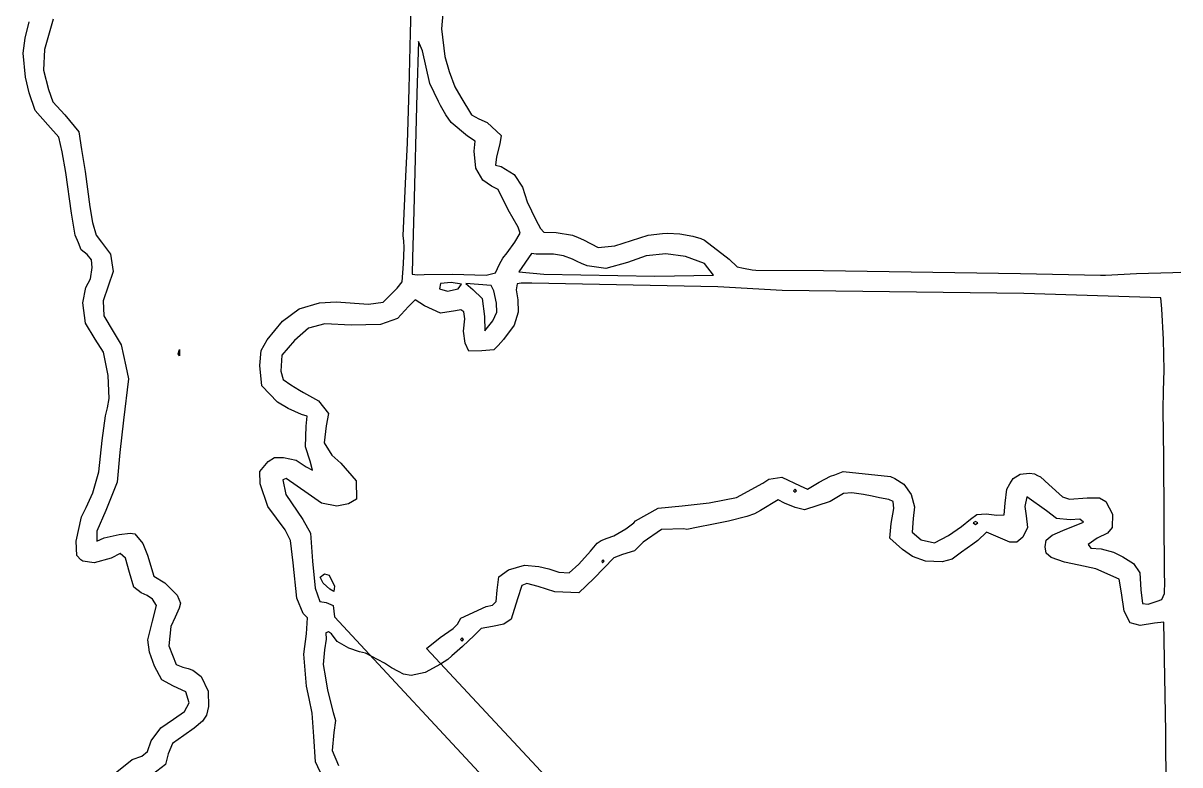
# Model space of a CAD drawing. Extents: x -65 to 166, y -50 to 139.
# Drawn here: x 70.45 to 115.47, y 43.09 to 71.98 of the extents above; entities that cross this region are included whole.
import ezdxf

# ---------------------------------------------------------------- set-up
doc = ezdxf.new("R2010")
doc.units = 0

msp = doc.modelspace()

# ---------------------------------------------------------------- linework, layer by layer
at = {"layer": 'Layer 1'}
for p, q in [((85.530269, 71.6038), (85.618077, 74.62052)), ((86.833293, 72.94786), (86.733383, 71.75312)), ((71.617258, 72.137234), (71.27564, 70.957974)), ((70.521826, 71.400876), (70.682258, 72.028114)), ((85.47267, 69.4234), (85.530269, 71.6038)), ((86.733383, 71.75312), (86.86776, 70.67785)), ((70.447449, 70.809868), (70.521826, 71.400876)), ((85.832813, 71.268566), (85.766654, 69.242486)), ((85.986105, 70.899822), (85.832813, 71.268566)), ((70.536194, 69.87143), (70.447449, 70.809868)), ((71.27564, 70.957974), (71.2377, 70.151525)), ((86.272346, 69.626349), (85.986105, 70.899822)), ((86.86776, 70.67785), (87.024261, 70.095301)), ((70.680649, 69.262244), (70.536194, 69.87143)), ((71.2377, 70.151525), (71.438207, 69.397955)), ((87.024261, 70.095301), (87.250866, 69.497931)), ((71.438207, 69.397955), (71.601485, 68.918975)), ((85.410198, 67.30274), (85.47267, 69.4234)), ((86.612531, 68.927592), (86.272346, 69.626349)), ((87.250866, 69.497931), (87.479133, 69.09421)), ((70.92073, 68.576162), (70.680649, 69.262244)), ((71.601485, 68.918975), (72.069484, 68.408005)), ((85.766654, 69.242486), (85.65444, 64.674286)), ((86.696289, 68.77825), (86.612531, 68.927592)), ((87.479133, 69.09421), (87.900663, 68.407844)), ((71.408367, 68.018254), (70.92073, 68.576162)), ((86.905368, 68.414392), (86.696289, 68.77825)), ((71.831994, 67.539337), (71.408367, 68.018254)), ((72.069484, 68.408005), (72.617714, 67.746478)), ((87.113868, 68.112111), (86.905368, 68.414392)), ((87.737618, 67.579454), (87.113868, 68.112111)), ((87.900663, 68.407844), (88.188668, 68.258501)), ((88.188668, 68.258501), (88.513951, 68.109158)), ((88.513951, 68.109158), (89.049806, 67.600235)), ((71.960825, 66.972964), (71.831994, 67.539337)), ((72.617714, 67.746478), (72.71365, 67.063792)), ((88.042946, 67.387226), (87.737618, 67.579454)), ((89.049806, 67.600235), (88.997511, 67.27747)), ((85.349684, 66.01839), (85.410198, 67.30274)), ((88.007707, 66.994814), (88.042946, 67.387226)), ((88.997511, 67.27747), (88.869035, 66.774377)), ((72.105862, 66.167733), (71.960825, 66.972964)), ((72.71365, 67.063792), (72.864176, 66.197606)), ((88.068405, 66.329786), (88.007707, 66.994814)), ((88.869035, 66.774377), (88.830302, 66.444838)), ((72.864176, 66.197606), (73.049099, 64.829396)), ((88.34308, 65.870297), (88.068405, 66.329786)), ((88.830302, 66.444838), (89.0588, 66.401971)), ((89.0588, 66.401971), (89.564824, 66.086082)), ((72.331267, 64.584703), (72.105862, 66.167733)), ((85.235844, 63.70257), (85.349684, 66.01839)), ((88.677271, 65.637273), (88.34308, 65.870297)), ((89.564824, 66.086082), (89.883769, 65.588777)), ((88.937632, 65.495212), (88.677271, 65.637273)), ((89.324138, 64.710668), (88.937632, 65.495212)), ((89.883769, 65.588777), (90.062943, 65.024525)), ((90.062943, 65.024525), (90.400672, 64.315859)), ((72.473298, 63.72145), (72.331267, 64.584703)), ((73.049099, 64.829396), (73.145136, 64.217665)), ((85.65444, 64.674286), (85.600973, 62.840066)), ((89.719703, 64.029158), (89.324138, 64.710668)), ((73.145136, 64.217665), (73.289835, 63.719089)), ((89.790669, 63.805017), (89.719703, 64.029158)), ((90.400672, 64.315859), (90.589405, 63.980095)), ((90.589405, 63.980095), (90.721486, 63.844574)), ((72.597083, 63.421373), (72.473298, 63.72145)), ((73.289835, 63.719089), (73.495303, 63.449704)), ((85.265471, 63.496436), (85.235844, 63.70257)), ((85.276309, 63.247046), (85.265471, 63.496436)), ((89.589311, 63.445331), (89.790669, 63.805017)), ((90.721486, 63.844574), (91.190205, 63.820997)), ((91.190205, 63.820997), (91.826898, 63.723668)), ((91.826898, 63.723668), (92.054025, 63.628883)), ((92.054025, 63.628883), (92.253745, 63.535705)), ((92.253745, 63.535705), (92.826914, 63.245852)), ((93.475385, 63.30607), (94.781425, 63.717705)), ((94.781425, 63.717705), (95.337772, 63.787598)), ((95.337772, 63.787598), (95.525156, 63.804528)), ((95.525156, 63.804528), (96.014204, 63.770615)), ((96.014204, 63.770615), (96.509137, 63.690747)), ((96.509137, 63.690747), (96.822756, 63.592145)), ((96.822756, 63.592145), (96.969994, 63.532838)), ((96.969994, 63.532838), (97.930232, 62.782213)), ((72.709819, 63.15074), (72.597083, 63.421373)), ((72.941001, 62.968501), (72.709819, 63.15074)), ((73.495303, 63.449704), (73.844121, 62.98912)), ((85.253731, 62.606212), (85.276309, 63.247046)), ((89.292837, 63.028755), (89.589311, 63.445331)), ((92.826914, 63.245852), (93.475385, 63.30607)), ((73.102804, 62.763092), (72.941001, 62.968501)), ((73.135147, 62.463825), (73.102804, 62.763092)), ((73.844121, 62.98912), (73.954085, 62.312778)), ((85.202506, 61.911191), (85.253731, 62.606212)), ((85.600973, 62.840066), (85.590559, 62.200581)), ((88.832973, 62.254474), (88.993202, 62.591815)), ((88.993202, 62.591815), (89.120566, 62.83283)), ((89.120566, 62.83283), (89.292837, 63.028755)), ((90.241131, 63.00464), (89.742287, 62.29374)), ((90.417356, 62.97771), (90.241131, 63.00464)), ((91.085065, 62.982071), (90.417356, 62.97771)), ((91.481816, 62.922334), (91.085065, 62.982071)), ((91.831413, 62.792585), (91.481816, 62.922334)), ((92.012292, 62.702979), (91.831413, 62.792585)), ((92.185523, 62.613374), (92.012292, 62.702979)), ((92.402224, 62.532567), (92.185523, 62.613374)), ((93.969275, 62.662459), (93.131285, 62.426665)), ((94.695546, 62.917084), (93.969275, 62.662459)), ((95.459939, 62.993764), (94.695546, 62.917084)), ((96.229298, 62.89302), (95.459939, 62.993764)), ((96.970465, 62.615375), (96.229298, 62.89302)), ((97.32112, 62.167539), (96.970465, 62.615375)), ((97.930232, 62.782213), (98.244219, 62.494588)), ((73.076026, 62.021095), (73.135147, 62.463825)), ((73.954085, 62.312778), (73.568751, 61.16425)), ((85.590559, 62.200581), (85.79964, 62.182081)), ((85.79964, 62.182081), (86.058373, 62.185905)), ((86.058373, 62.185905), (87.163503, 62.202158)), ((87.163503, 62.202158), (87.16352, 62.20218)), ((87.16352, 62.20218), (88.4653, 62.160143)), ((88.4653, 62.160143), (88.832973, 62.254474)), ((89.742287, 62.29374), (90.713012, 62.207462)), ((90.713012, 62.207462), (95.032232, 62.122199)), ((93.131285, 62.426665), (92.402224, 62.532567)), ((95.032232, 62.122199), (97.321122, 62.167521)), ((97.321122, 62.167521), (97.32112, 62.167539)), ((98.244219, 62.494588), (98.486729, 62.434144)), ((98.486729, 62.434144), (98.822147, 62.374246)), ((98.822147, 62.374246), (98.96514, 62.364628)), ((98.96514, 62.364628), (101.59961, 62.344426)), ((101.59961, 62.344426), (109.26616, 62.22534)), ((109.26616, 62.22534), (112.38795, 62.161732)), ((112.38795, 62.161732), (112.576807, 62.170764)), ((112.576807, 62.170764), (113.785947, 62.227191)), ((113.785947, 62.227191), (115.203277, 62.274324)), ((115.203277, 62.274324), (115.513048, 62.278961)), ((72.77112, 61.090089), (72.889041, 61.687459)), ((72.889041, 61.687459), (73.076026, 62.021095)), ((85.006341, 61.656848), (85.202506, 61.911191)), ((86.690665, 61.839236), (86.657567, 61.627713)), ((87.111473, 61.880753), (86.690665, 61.839236)), ((87.511887, 61.813837), (87.111473, 61.880753)), ((87.38478, 61.634583), (87.511887, 61.813837)), ((88.671207, 61.769049), (87.683935, 61.840954)), ((87.683935, 61.840954), (87.951575, 61.602657)), ((88.773479, 61.559832), (88.671207, 61.769049)), ((89.675737, 61.828079), (89.642085, 61.597844)), ((89.831405, 61.858417), (89.675737, 61.828079)), ((90.249562, 61.85019), (89.831405, 61.858417)), ((97.486172, 61.710316), (90.249562, 61.85019)), ((99.991694, 61.566422), (97.486172, 61.710316)), ((84.46146, 61.119295), (84.799419, 61.449555)), ((84.799419, 61.449555), (85.006341, 61.656848)), ((86.657567, 61.627713), (86.967138, 61.537967)), ((86.967138, 61.537967), (87.38478, 61.634582)), ((87.38478, 61.634582), (87.38478, 61.634583)), ((87.951575, 61.602657), (88.321275, 61.253888)), ((88.321275, 61.253888), (88.406184, 60.552444)), ((88.878878, 61.077635), (88.773479, 61.559832)), ((89.642085, 61.597844), (89.709384, 61.207971)), ((109.395272, 61.448214), (99.991694, 61.566422)), ((114.726472, 61.280454), (109.395272, 61.448214)), ((114.767996, 60.85113), (114.726472, 61.280454)), ((72.869302, 60.297436), (72.77112, 61.090089)), ((73.568751, 61.16425), (73.583229, 60.582173)), ((80.543033, 60.378262), (81.191193, 60.855716)), ((81.191193, 60.855716), (81.987448, 61.08368)), ((81.987448, 61.08368), (82.630973, 61.12547)), ((82.630973, 61.12547), (83.896913, 61.035554)), ((83.896913, 61.035554), (84.46146, 61.119295)), ((85.446657, 60.941003), (85.016541, 60.47274)), ((85.71316, 61.203168), (85.446657, 60.941003)), ((86.071355, 60.97129), (85.71316, 61.203168)), ((86.698449, 60.683085), (86.071355, 60.97129)), ((87.483406, 60.81092), (87.274325, 60.774355)), ((87.600957, 60.740199), (87.483406, 60.81092)), ((88.883132, 60.72544), (88.878878, 61.077635)), ((89.709384, 61.207971), (89.711924, 60.723785)), ((114.828981, 59.65639), (114.767996, 60.85113)), ((73.583229, 60.582173), (73.946113, 59.966344)), ((79.940733, 59.649606), (80.543033, 60.378262)), ((85.016541, 60.47274), (84.352307, 60.24855)), ((87.274325, 60.774355), (86.698449, 60.683085)), ((87.591074, 59.984566), (87.639475, 60.468591)), ((87.639475, 60.468591), (87.600957, 60.740199)), ((88.406184, 60.552444), (88.425037, 59.996352)), ((88.425037, 59.996352), (88.727582, 60.383872)), ((88.72757, 60.383873), (88.883132, 60.72544)), ((88.727582, 60.383872), (88.72757, 60.383873)), ((89.711924, 60.723785), (89.555017, 60.214563)), ((73.252026, 59.671249), (72.869302, 60.297436)), ((73.946113, 59.966344), (74.267832, 59.457147)), ((81.555508, 60.107332), (81.005227, 59.623014)), ((82.185027, 60.269129), (81.555508, 60.107332)), ((83.218257, 60.216244), (82.185027, 60.269129)), ((84.352307, 60.24855), (83.218257, 60.216244)), ((87.659504, 59.513713), (87.591074, 59.984566)), ((89.555017, 60.214563), (89.144392, 59.654302)), ((73.580106, 59.163582), (73.252026, 59.671249)), ((74.267832, 59.457147), (74.444517, 58.618674)), ((79.716416, 59.230263), (79.940733, 59.649606)), ((81.005227, 59.623014), (80.51714, 59.045913)), ((87.794705, 59.204072), (87.659504, 59.513713)), ((89.144392, 59.654302), (88.934278, 59.430444)), ((114.863031, 58.46165), (114.828981, 59.65639)), ((73.758267, 58.252329), (73.580106, 59.163582)), ((76.48133, 59.1038), (76.540151, 59.268077)), ((76.540151, 59.029129), (76.48133, 59.1038)), ((76.48133, 59.1038), (76.48133, 59.1038)), ((76.540151, 59.268077), (76.540151, 59.029129)), ((79.666664, 58.644846), (79.716416, 59.230263)), ((80.51714, 59.045913), (80.480006, 58.431784)), ((88.30424, 59.221149), (87.794705, 59.204072)), ((88.762912, 59.261128), (88.30424, 59.221149)), ((88.934278, 59.430444), (88.762912, 59.261128)), ((74.444517, 58.618674), (74.552278, 58.125778)), ((79.733553, 57.857441), (79.666664, 58.644846)), ((73.792295, 57.356668), (73.758267, 58.252329)), ((74.552278, 58.125778), (74.355868, 56.520208)), ((80.480006, 58.431784), (80.568492, 58.106147)), ((80.568492, 58.106147), (80.864968, 57.896983)), ((114.831849, 57.655201), (114.863031, 58.46165)), ((80.354063, 57.215125), (79.733553, 57.857441)), ((80.864968, 57.896983), (81.201851, 57.682085)), ((81.201851, 57.682085), (81.363911, 57.595467)), ((114.825499, 56.938357), (114.831849, 57.655201)), ((73.732145, 56.998503), (73.792295, 57.356668)), ((80.762156, 56.978907), (80.354063, 57.215125)), ((81.363911, 57.595467), (81.945604, 57.268714)), ((81.945604, 57.268714), (82.334374, 56.779806)), ((73.648178, 56.688528), (73.732145, 56.998503)), ((81.279331, 56.739959), (80.762156, 56.978907)), ((81.508363, 56.669553), (81.279331, 56.739959)), ((82.334374, 56.779806), (82.244768, 56.301486)), ((114.844295, 55.056637), (114.825499, 56.938357)), ((73.525186, 55.732736), (73.648178, 56.688528)), ((74.355868, 56.520208), (74.209609, 55.265728)), ((81.440515, 55.482017), (81.4634, 56.281263)), ((81.4634, 56.281263), (81.508363, 56.669553)), ((82.244768, 56.301486), (82.162947, 55.634264)), ((73.398626, 54.510454), (73.525186, 55.732736)), ((81.622675, 54.920863), (81.440515, 55.482017)), ((82.162947, 55.634264), (82.459372, 55.161186)), ((74.209609, 55.265728), (74.101716, 54.100858)), ((79.982744, 54.906072), (80.226962, 55.069618)), ((80.226962, 55.069618), (80.581484, 55.066687)), ((80.581484, 55.066687), (81.078019, 54.959786)), ((81.078019, 54.959786), (81.460572, 54.70056)), ((82.459372, 55.161186), (82.808898, 54.847567)), ((114.877521, 50.511027), (114.844295, 55.056637)), ((73.162339, 53.682706), (73.398626, 54.510454)), ((79.661645, 54.514059), (79.982744, 54.906072)), ((79.676623, 54.038507), (79.661645, 54.514059)), ((81.460572, 54.70056), (81.715746, 54.57369)), ((81.715746, 54.57369), (81.622675, 54.920863)), ((82.808898, 54.847567), (83.411292, 54.156242)), ((102.036494, 54.386121), (102.371266, 54.516025)), ((102.371266, 54.516025), (104.202896, 54.33069)), ((74.101716, 54.100858), (73.670004, 52.995728)), ((79.971508, 53.160293), (79.676623, 54.038507)), ((80.68098, 54.249283), (80.556994, 54.20082)), ((80.556994, 54.20082), (80.676491, 53.621819)), ((81.548259, 53.654494), (80.68098, 54.249283)), ((83.411292, 54.156242), (83.423625, 53.443747)), ((98.21602, 53.500794), (99.24002, 54.067202)), ((99.24002, 54.067202), (99.478969, 54.226293)), ((99.478969, 54.226293), (99.972913, 54.295616)), ((99.972913, 54.295616), (100.687459, 53.9678)), ((100.973849, 53.832034), (101.42942, 54.100453)), ((101.42942, 54.100453), (101.878571, 54.333546)), ((101.878571, 54.333546), (102.036494, 54.386121)), ((104.202896, 54.33069), (104.382107, 54.249306)), ((104.382107, 54.249306), (104.723225, 54.025358)), ((108.736388, 53.829482), (108.857679, 54.041112)), ((108.857679, 54.041112), (108.978351, 54.251875)), ((108.978351, 54.251875), (109.262103, 54.417017)), ((109.262103, 54.417017), (109.619325, 54.455661)), ((109.619325, 54.455661), (109.813468, 54.434156)), ((109.813468, 54.434156), (109.932944, 54.369668)), ((109.932944, 54.369668), (110.052417, 54.311324)), ((110.052417, 54.311324), (110.366036, 54.012143)), ((72.901306, 53.115203), (73.162339, 53.682706)), ((80.676491, 53.621819), (81.332041, 52.64926)), ((82.0634, 53.290024), (81.548259, 53.654494)), ((100.494692, 53.832038), (100.434957, 53.772303)), ((100.434957, 53.772303), (100.494692, 53.712565)), ((100.55443, 53.772303), (100.494692, 53.832038)), ((100.494692, 53.712565), (100.55443, 53.772303)), ((100.55443, 53.772303), (100.55443, 53.772303)), ((100.687459, 53.9678), (100.973849, 53.832034)), ((102.385761, 53.668603), (101.861402, 53.352364)), ((102.705139, 53.683337), (102.385761, 53.668603)), ((103.164182, 53.626396), (102.705139, 53.683337)), ((103.492736, 53.559162), (103.164182, 53.626396)), ((104.723225, 54.025358), (105.016982, 53.621565)), ((105.016982, 53.621565), (105.136758, 53.143327)), ((108.676269, 53.282632), (108.736388, 53.829482)), ((110.366036, 54.012143), (110.908292, 53.534598)), ((80.652061, 52.249017), (79.971508, 53.160293)), ((82.659309, 53.174931), (82.0634, 53.290024)), ((83.115662, 53.255278), (82.659309, 53.174931)), ((83.423625, 53.443747), (83.115662, 53.255278)), ((95.170722, 53.085259), (96.096644, 53.177353)), ((96.096644, 53.177353), (97.149224, 53.294145)), ((97.149224, 53.294145), (97.749067, 53.409701)), ((97.749067, 53.409701), (98.21602, 53.500794)), ((99.840416, 53.413996), (99.148684, 52.997281)), ((100.078617, 53.292615), (99.840416, 53.413996)), ((100.5014, 53.114073), (100.078617, 53.292615)), ((101.861402, 53.352364), (100.860192, 53.021439)), ((103.780405, 53.499873), (103.492736, 53.559162)), ((104.138827, 53.431036), (103.780405, 53.499873)), ((104.319237, 53.344985), (104.138827, 53.431036)), ((104.340619, 53.08184), (104.319237, 53.344985)), ((105.136758, 53.143327), (105.088822, 52.683719)), ((108.636795, 52.831438), (108.676269, 53.282632)), ((109.517668, 53.533468), (109.43866, 53.157365)), ((109.43866, 53.157365), (109.493934, 52.786757)), ((110.284595, 52.992717), (109.517668, 53.533468)), ((110.908292, 53.534598), (111.177108, 53.43875)), ((111.177108, 53.43875), (111.867494, 53.495694)), ((111.867494, 53.495694), (112.349677, 53.489486)), ((112.349677, 53.489486), (112.585749, 53.350951)), ((112.585749, 53.350951), (112.850134, 52.860922)), ((72.50556, 51.800991), (72.724855, 52.756781)), ((72.724855, 52.756781), (72.901306, 53.115203)), ((73.670004, 52.995728), (73.309757, 52.200886)), ((94.281853, 52.604375), (95.170722, 53.085259)), ((98.620204, 52.765151), (97.900253, 52.582158)), ((98.916791, 52.876363), (98.620204, 52.765151)), ((99.148684, 52.997281), (98.916791, 52.876363)), ((100.860192, 53.021439), (100.5014, 53.114073)), ((104.236078, 52.50092), (104.340619, 53.08184)), ((105.088822, 52.683719), (105.050065, 52.162044)), ((107.328674, 52.665649), (107.575832, 52.844282)), ((107.575832, 52.844282), (107.932485, 52.876246)), ((107.932485, 52.876246), (108.349914, 52.816508)), ((108.349914, 52.816508), (108.636795, 52.831438)), ((109.493934, 52.786757), (109.541914, 52.336929)), ((110.664742, 52.689712), (110.284595, 52.992717)), ((111.198336, 52.634342), (110.664742, 52.689712)), ((112.850134, 52.860922), (112.832326, 52.342741)), ((80.858864, 51.836716), (80.652061, 52.249017)), ((81.332041, 52.64926), (81.628975, 52.124141)), ((93.445536, 52.010512), (93.907164, 52.286223)), ((93.907164, 52.286223), (94.220783, 52.517823)), ((94.220783, 52.517823), (94.281853, 52.604375)), ((95.297751, 52.262665), (94.584703, 51.767552)), ((96.158534, 52.283465), (95.297751, 52.262665)), ((96.276167, 52.267265), (96.158534, 52.283465)), ((96.726469, 52.356041), (96.276167, 52.267265)), ((97.255034, 52.450693), (96.726469, 52.356041)), ((97.900253, 52.582158), (97.255034, 52.450693)), ((104.181731, 51.925797), (104.236078, 52.50092)), ((106.466413, 52.024993), (106.970134, 52.381897)), ((106.970134, 52.381897), (107.328674, 52.665649)), ((107.513794, 52.577558), (107.424189, 52.517823)), ((107.424189, 52.517823), (107.513794, 52.458085)), ((107.6034, 52.517823), (107.513794, 52.577558)), ((107.513794, 52.458085), (107.6034, 52.517823)), ((107.6034, 52.517823), (107.6034, 52.517823)), ((109.541914, 52.336929), (109.354061, 51.957868)), ((110.919729, 52.219254), (111.725428, 52.548076)), ((111.576992, 52.669052), (111.198336, 52.634342)), ((111.725428, 52.548076), (111.576992, 52.669052)), ((112.832326, 52.342741), (112.653728, 52.114476)), ((72.538081, 51.243633), (72.50556, 51.800991)), ((73.309757, 52.200886), (73.32225, 51.800988)), ((73.32225, 51.800988), (73.605477, 51.934242)), ((73.605477, 51.934242), (74.180826, 52.07132)), ((74.180826, 52.07132), (74.612016, 52.119301)), ((74.612016, 52.119301), (74.797631, 52.092151)), ((74.797631, 52.092151), (75.112328, 51.709555)), ((80.956725, 50.964667), (80.858864, 51.836716)), ((81.628975, 52.124141), (81.71352, 51.02509)), ((92.788427, 51.733517), (92.952706, 51.837945)), ((92.952706, 51.837945), (93.17672, 51.92179)), ((93.17672, 51.92179), (93.445536, 52.010512)), ((104.67646, 51.47855), (104.181731, 51.925797)), ((105.050065, 52.162044), (105.398843, 51.864629)), ((105.398843, 51.864629), (105.920365, 51.745059)), ((105.920365, 51.745059), (106.466413, 52.024993)), ((107.603576, 51.835132), (107.411346, 51.685433)), ((107.945934, 52.159518), (107.603576, 51.835132)), ((108.031693, 52.114716), (107.945934, 52.159518)), ((108.858053, 51.765864), (108.031693, 52.114716)), ((109.354061, 51.957868), (109.12071, 51.768998)), ((110.232002, 51.588629), (110.272709, 51.840343)), ((110.272709, 51.840343), (110.50381, 52.035815)), ((110.50381, 52.035815), (110.919729, 52.219254)), ((112.247751, 51.918561), (111.904264, 51.676903)), ((112.653728, 52.114476), (112.247751, 51.918561)), ((75.112328, 51.709555), (75.285686, 51.263527)), ((92.071583, 50.91042), (92.534546, 51.412707)), ((92.534546, 51.412707), (92.788427, 51.733517)), ((94.239975, 51.430241), (93.774142, 51.283998)), ((94.584703, 51.767552), (94.239975, 51.430241)), ((105.064749, 51.204261), (104.67646, 51.47855)), ((106.978254, 51.380647), (106.614917, 51.105057)), ((107.411346, 51.685433), (106.978254, 51.380647)), ((109.12071, 51.768998), (108.858053, 51.765864)), ((110.268202, 51.343184), (110.232002, 51.588629)), ((110.458, 51.17534), (110.268202, 51.343184)), ((111.904264, 51.676903), (112.012084, 51.5396)), ((112.012084, 51.5396), (112.408854, 51.502289)), ((112.408854, 51.502289), (112.882809, 51.377744)), ((112.882809, 51.377744), (113.253296, 51.194613)), ((72.689222, 51.084147), (72.538081, 51.243633)), ((72.776725, 51.024409), (72.689222, 51.084147)), ((73.209817, 50.966334), (72.776725, 51.024409)), ((73.877563, 51.145545), (73.209817, 50.966334)), ((74.219678, 51.323094), (73.877563, 51.145545)), ((74.434783, 51.141925), (74.219678, 51.323094)), ((74.591164, 50.58788), (74.434783, 51.141925)), ((75.285686, 51.263527), (75.534109, 50.448332)), ((81.105242, 49.591581), (80.956725, 50.964667)), ((81.71352, 51.02509), (81.815153, 49.979851)), ((89.339676, 50.687033), (89.958562, 50.878164)), ((89.958562, 50.878164), (90.518876, 50.822104)), ((91.698539, 50.573893), (92.071583, 50.91042)), ((93.434414, 51.151511), (92.657972, 50.346713)), ((93.031069, 51.084138), (92.967806, 51.0244)), ((92.967806, 51.0244), (92.994165, 50.964662)), ((92.994165, 50.964662), (93.057425, 51.0244)), ((93.0574, 51.0244), (93.031069, 51.084138)), ((93.057425, 51.0244), (93.0574, 51.0244)), ((93.774142, 51.283998), (93.434414, 51.151511)), ((105.571718, 51.029883), (105.064749, 51.204261)), ((106.216579, 50.998905), (105.571718, 51.029883)), ((106.614917, 51.105057), (106.216579, 50.998905)), ((110.980698, 50.990231), (110.458, 51.17534)), ((111.546217, 50.874856), (110.980698, 50.990231)), ((113.253296, 51.194613), (113.672364, 50.935699)), ((113.672364, 50.935699), (113.913605, 50.568995)), ((74.760425, 50.013711), (74.591164, 50.58788)), ((75.534109, 50.448332), (75.961038, 50.187319)), ((82.012304, 50.406071), (82.172391, 50.528092)), ((82.172391, 50.528092), (82.357223, 50.487258)), ((82.357223, 50.487258), (82.573404, 50.058199)), ((88.961889, 50.414019), (89.339676, 50.687033)), ((90.518876, 50.822104), (90.910304, 50.725713)), ((90.910304, 50.725713), (91.297696, 50.604866)), ((91.297696, 50.604866), (91.698539, 50.573893)), ((112.200103, 50.7258), (111.546217, 50.874856)), ((113.10918, 50.328962), (112.200103, 50.7258)), ((113.913605, 50.568995), (113.953982, 49.907342)), ((114.89293, 50.238942), (114.877521, 50.511027)), ((75.044353, 49.800325), (74.760425, 50.013711)), ((75.961038, 50.187319), (76.438385, 49.70146)), ((81.815153, 49.979851), (82.001502, 49.45722)), ((82.120974, 50.167122), (82.012304, 50.406071)), ((82.38979, 49.93918), (82.120974, 50.167122)), ((82.573404, 50.058199), (82.536039, 49.848085)), ((88.893441, 49.897108), (88.961889, 50.414019)), ((89.861692, 50.075913), (89.696279, 49.554793)), ((90.055246, 50.151517), (89.861692, 50.075913)), ((90.48893, 50.045184), (90.055246, 50.151517)), ((91.146036, 49.831206), (90.48893, 50.045184)), ((92.657972, 50.346713), (92.071958, 49.800811)), ((113.206499, 49.799906), (113.10918, 50.328962)), ((114.873315, 49.767264), (114.89293, 50.238942)), ((75.270385, 49.689336), (75.044353, 49.800325)), ((75.479822, 49.545942), (75.270385, 49.689336)), ((75.641097, 49.300543), (75.479822, 49.545942)), ((76.438385, 49.70146), (76.567045, 49.394729)), ((81.347729, 48.994647), (81.105242, 49.591581)), ((82.536039, 49.848085), (82.38979, 49.93918)), ((82.38979, 49.93918), (82.38979, 49.93918)), ((88.861378, 49.460322), (88.893441, 49.897108)), ((89.696279, 49.554793), (89.449961, 48.771758)), ((92.071958, 49.800811), (91.146036, 49.831206)), ((113.304124, 49.084437), (113.206499, 49.799906)), ((113.953982, 49.907342), (114.021932, 49.380816)), ((114.589978, 49.467976), (114.774915, 49.540833)), ((114.774915, 49.540833), (114.873315, 49.767264)), ((75.488768, 48.687552), (75.641097, 49.300543)), ((76.518582, 49.197149), (76.359203, 48.844007)), ((76.567045, 49.394729), (76.518582, 49.197149)), ((82.001502, 49.45722), (82.247766, 49.412417)), ((82.247766, 49.412417), (82.511736, 49.307223)), ((82.511736, 49.307223), (82.573334, 48.861923)), ((87.481905, 48.811179), (88.468203, 49.266316)), ((88.468203, 49.266316), (88.718802, 49.318011)), ((88.718802, 49.318011), (88.861378, 49.460322)), ((113.54096, 48.621426), (113.304124, 49.084437)), ((114.021932, 49.380816), (114.242523, 49.357283)), ((114.242523, 49.357283), (114.589978, 49.467976)), ((75.306386, 47.95917), (75.488768, 48.687552)), ((76.359203, 48.844007), (76.192621, 48.486409)), ((81.516729, 48.81825), (81.347729, 48.994647)), ((81.478617, 48.195372), (81.516729, 48.81825)), ((82.573334, 48.861923), (162.709, -37.495)), ((87.352359, 48.578495), (87.481905, 48.811179)), ((89.449961, 48.771758), (89.153312, 48.574667)), ((114.842257, 48.648381), (114.478716, 48.618603)), ((114.932133, 44.378641), (114.842257, 48.648381)), ((76.192621, 48.486409), (76.123396, 47.73147)), ((81.377237, 47.406085), (81.478617, 48.195372)), ((82.327138, 48.276589), (82.225415, 48.23262)), ((82.225415, 48.23262), (82.237776, 47.991548)), ((82.456054, 48.201919), (82.327138, 48.276589)), ((82.674346, 47.899648), (82.456054, 48.201919)), ((86.674092, 48.050678), (87.180376, 48.408747)), ((87.180376, 48.408747), (87.352359, 48.578495)), ((88.272737, 48.399443), (88.004798, 48.128155)), ((88.723146, 48.487613), (88.272737, 48.399443)), ((89.153312, 48.574667), (88.723146, 48.487613)), ((113.931248, 48.519978), (113.54096, 48.621426)), ((114.478716, 48.618603), (113.931248, 48.519978)), ((75.3647, 47.478982), (75.306386, 47.95917)), ((76.123396, 47.73147), (76.404705, 47.007099)), ((82.237776, 47.991548), (82.18215, 47.573103)), ((83.121895, 47.644968), (82.674346, 47.899648)), ((86.15333, 47.625), (86.674092, 48.050678)), ((87.531762, 48.037538), (87.472024, 47.9778)), ((87.472024, 47.9778), (87.531762, 47.918062)), ((87.5915, 47.9778), (87.531762, 48.037538)), ((87.531762, 47.918062), (87.5915, 47.9778)), ((88.004798, 48.128155), (87.545617, 47.702776)), ((87.5915, 47.9778), (87.5915, 47.9778)), ((75.560314, 46.932422), (75.3647, 47.478982)), ((81.472606, 46.155835), (81.377237, 47.406085)), ((82.18215, 47.573103), (82.129905, 47.006892)), ((83.543693, 47.491592), (83.121895, 47.644968)), ((83.778716, 47.440273), (83.543693, 47.491592)), ((84.50826, 47.054241), (83.778716, 47.440273)), ((166.289164, -38.325705), (86.15333, 47.625)), ((87.135523, 47.346634), (86.981108, 47.201324)), ((87.545617, 47.702776), (87.135523, 47.346634)), ((75.850147, 46.411219), (75.560314, 46.932422)), ((76.404705, 47.007099), (76.665374, 46.902558)), ((76.665374, 46.902558), (76.868718, 46.84282)), ((76.868718, 46.84282), (77.046436, 46.783085)), ((82.129905, 47.006892), (82.219981, 46.479301)), ((84.782639, 46.873083), (84.50826, 47.054241)), ((85.060839, 46.736792), (84.782639, 46.873083)), ((86.691455, 47.018811), (86.090373, 46.686668)), ((86.981108, 47.201324), (86.691455, 47.018811)), ((76.299132, 46.154576), (75.850147, 46.411219)), ((77.046436, 46.783085), (77.374259, 46.541402)), ((77.374259, 46.541402), (77.644589, 45.967006)), ((82.219981, 46.479301), (82.29792, 46.001406)), ((85.25437, 46.626548), (85.060839, 46.736792)), ((85.551925, 46.580484), (85.25437, 46.626548)), ((86.090373, 46.686668), (85.551925, 46.580484)), ((76.782003, 45.935797), (76.299132, 46.154576)), ((76.913162, 45.513114), (76.782003, 45.935797)), ((77.644589, 45.967006), (77.668239, 45.369635)), ((81.581586, 45.677937), (81.472606, 46.155835)), ((82.29792, 46.001406), (82.514472, 45.140397)), ((76.727728, 45.175821), (76.913162, 45.513114)), ((81.69824, 45.110437), (81.581586, 45.677937)), ((76.302589, 44.878258), (76.727728, 45.175821)), ((77.668239, 45.369635), (77.579864, 45.024576)), ((81.763157, 44.19308), (81.69824, 45.110437)), ((82.514472, 45.140397), (82.601359, 44.826976)), ((75.806466, 44.530917), (76.302589, 44.878258)), ((77.428895, 44.799332), (77.107661, 44.523711)), ((77.579864, 45.024576), (77.428895, 44.799332)), ((82.601359, 44.826976), (82.53863, 44.351493)), ((75.430723, 44.035179), (75.806466, 44.530917)), ((76.701575, 44.24119), (76.26265, 43.924072)), ((77.107661, 44.523711), (76.701575, 44.24119)), ((81.824009, 43.216539), (81.763157, 44.19308)), ((82.53863, 44.351493), (82.477641, 43.648209)), ((114.943535, 40.062731), (114.932133, 44.378641)), ((75.293134, 43.621656), (75.430723, 44.035179)), ((76.26265, 43.924072), (76.089325, 43.520262)), ((74.031193, 42.767194), (74.688299, 43.300371)), ((74.688299, 43.300371), (75.061656, 43.438279)), ((75.061656, 43.438279), (75.293134, 43.621656)), ((76.089325, 43.520262), (75.98722, 43.109259)), ((82.477641, 43.648209), (82.720864, 43.074683)), ((75.98722, 43.109259), (75.476858, 42.723117)), ((82.114202, 42.59856), (81.824009, 43.216539))]:
    msp.add_line(p, q, dxfattribs=at)

doc.saveas('drawing.dxf')
